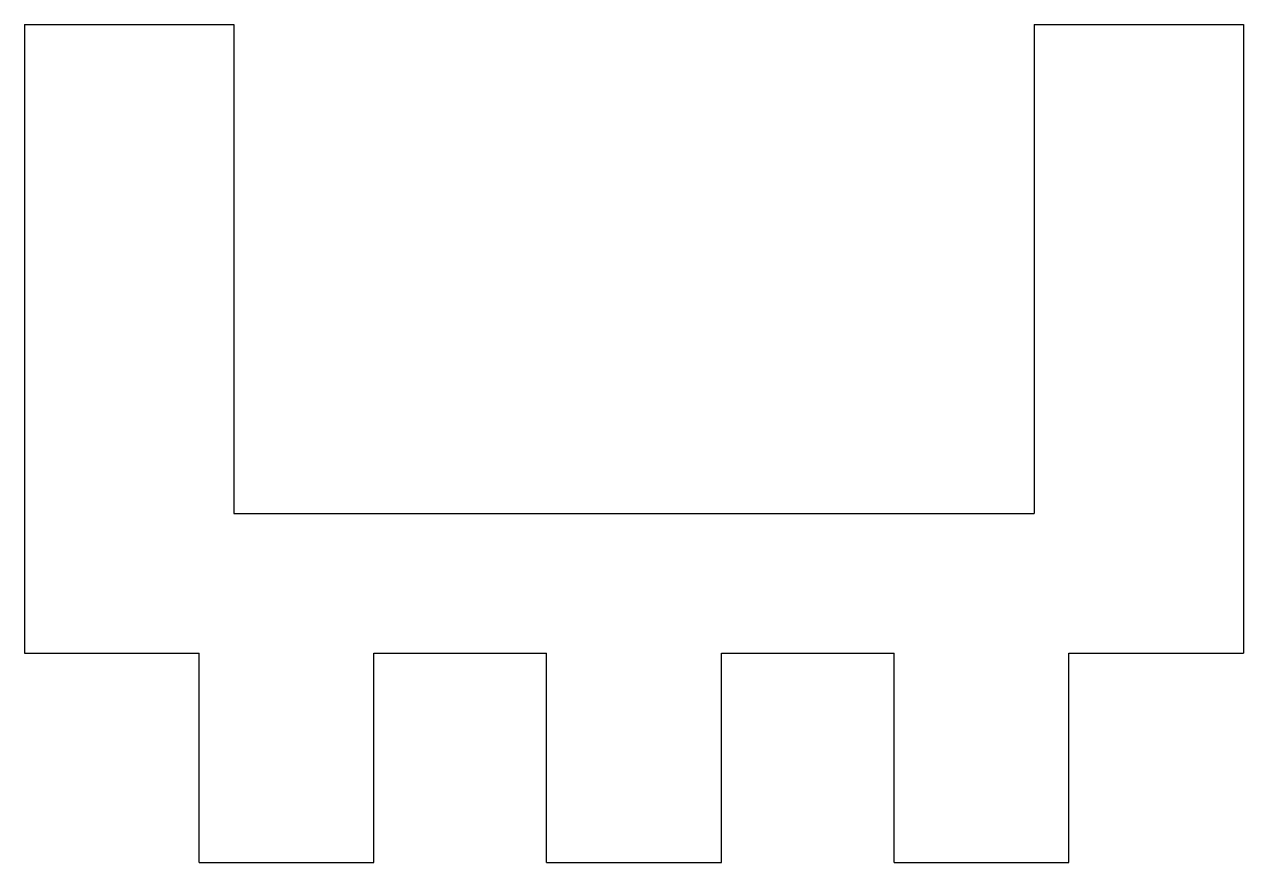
# Model space of a CAD drawing. Header units: millimetres. Extents: x -33.9 to 1, y -3 to 21.
import ezdxf

# ---------------------------------------------------------------- set-up
doc = ezdxf.new("R2010")
doc.units = ezdxf.units.MM

msp = doc.modelspace()

# ---------------------------------------------------------------- linework, layer by layer
at = {"color": 7, "linetype": 'Continuous', "lineweight": 25}
for p, q in [((-33.9, 21), (-27.9, 21)), ((-33.9, 21), (-33.9, 3)), ((-27.9, 21), (-27.9, 7)), ((-5, 21), (1, 21)), ((-5, 21), (-5, 7)), ((1, 21), (1, 3)), ((-27.9, 7), (-5, 7)), ((-33.9, 3), (-28.9, 3)), ((-28.9, -3), (-28.9, 3)), ((-23.9, -3), (-23.9, 3)), ((-23.9, 3), (-18.95, 3)), ((-18.95, -3), (-18.95, 3)), ((-13.95, -3), (-13.95, 3)), ((-13.95, 3), (-9, 3)), ((-9, -3), (-9, 3)), ((-4, -3), (-4, 3)), ((-4, 3), (1, 3)), ((-28.9, -3), (-23.9, -3)), ((-18.95, -3), (-13.95, -3)), ((-9, -3), (-4, -3))]:
    msp.add_line(p, q, dxfattribs=at)

doc.saveas('drawing.dxf')
